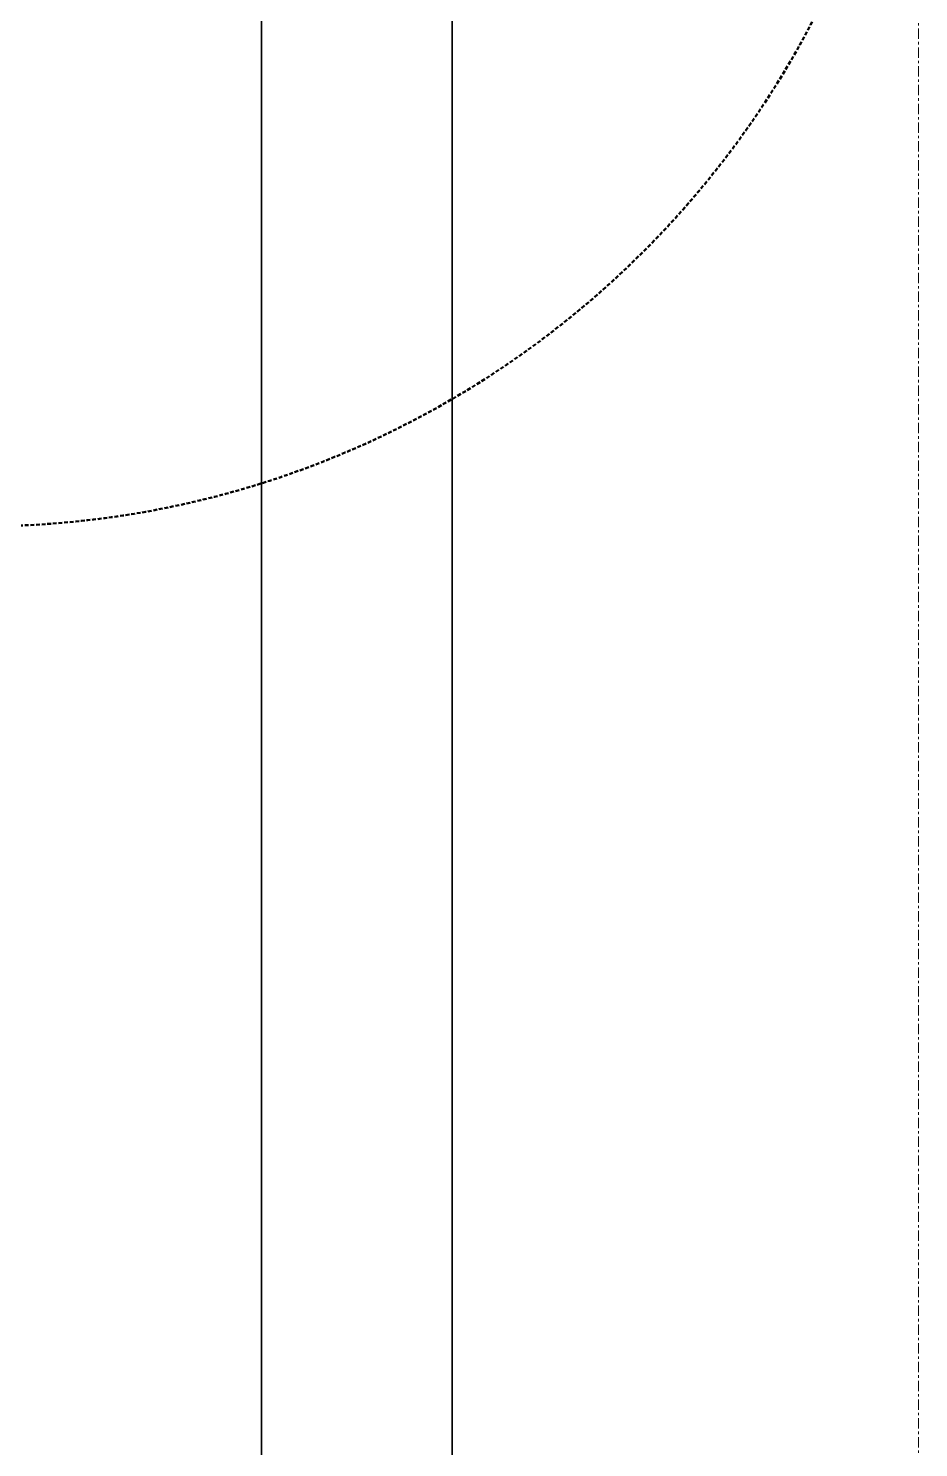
# Model space of a CAD drawing. Header units: millimetres. Extents: x 652554 to 1678317, y -308114 to 170803.
# Drawn here: x 678500 to 678974, y 104779 to 105534 of the extents above; entities that cross this region are included whole.
import ezdxf

# ---------------------------------------------------------------- set-up
doc = ezdxf.new("R2010")
doc.units = ezdxf.units.MM
doc.linetypes.add('DPA_Grid _ Level 100', pattern=[10, 5.5, -1.6, 1.3, -1.6])
doc.linetypes.add('DPA_Hidden 50', pattern=[3, 2, -1])
for name, color, linetype, lineweight in [('A-DETL-GENF', 2, 'Continuous', 35), ('E-LITE-EQPM', 2, 'Continuous', 35), ('S-GRID', 251, 'Continuous', 9)]:
    doc.layers.add(name, color=color, linetype=linetype, lineweight=lineweight)
doc.layers.add('DIM', color=1, linetype='Continuous')

# ---------------------------------------------------------------- blocks, each defined once
blk = doc.blocks.new('ACM_L14 - LED Street Light Luminaire with Wide Light - PRA4-CB-8-V101-2250-01 ENTRANCE 2 ELEVATION 3')
at = {"layer": 'E-LITE-EQPM'}
for p, q in [((632567.38, 105600), (632567.38, 103133.58)), ((632668.98, 103079.1), (632668.98, 105550))]:
    blk.add_line(p, q, dxfattribs=at)
blk = doc.blocks.new('DPA_AN_Callout - DPA_AN_Callout-15552900-2250-01 ENTRANCE 2 ELEVATION 3')
at = {"layer": 'A-DETL-GENF', "linetype": 'DPA_Hidden 50', "lineweight": 50}
blk.add_arc((632417.37, 105769.28), 500, 270, 0, dxfattribs=at)

msp = doc.modelspace()

# ---------------------------------------------------------------- linework, layer by layer
at = {"layer": 'DIM', "color": 6}
msp.add_lwpolyline([(669892, 113950.8585), (678725.3852, 113950.8585), (678725.3852, 102550), (669892, 102550)], close=True, dxfattribs=at)
at = {"layer": 'S-GRID', "linetype": 'DPA_Grid _ Level 100'}
msp.add_line((678973.7798, 98418.8585), (678973.7798, 116085.8576), dxfattribs=at)

# ---------------------------------------------------------------- block references
at = {"layer": 'A-DETL-GENF'}
msp.add_blockref('DPA_AN_Callout - DPA_AN_Callout-15552900-2250-01 ENTRANCE 2 ELEVATION 3', (46056.406, 0), dxfattribs=at)
at = {"layer": 'E-LITE-EQPM'}
msp.add_blockref('ACM_L14 - LED Street Light Luminaire with Wide Light - PRA4-CB-8-V101-2250-01 ENTRANCE 2 ELEVATION 3', (46056.406, 0), dxfattribs=at)

doc.saveas('drawing.dxf')
